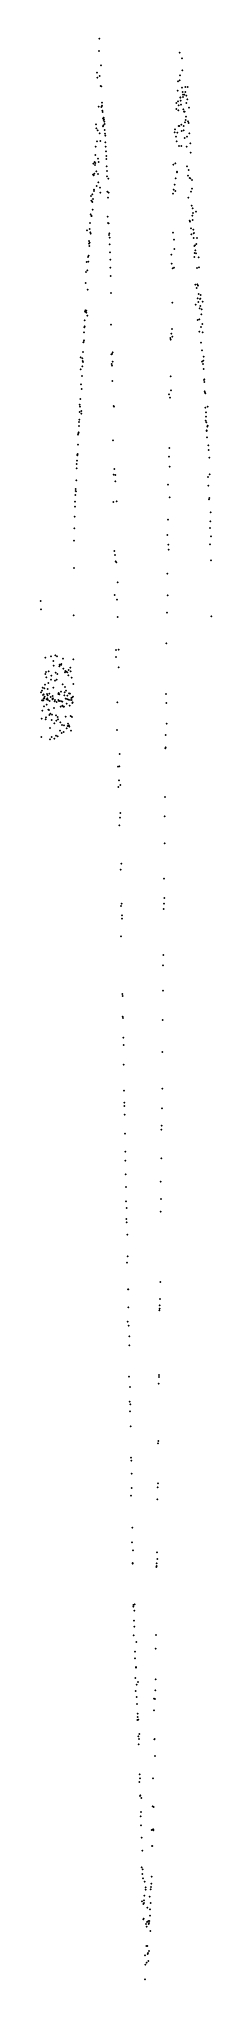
# Model space of a CAD drawing. Header units: metres. Extents: x 0 to 360, y -2697 to 1386.
import ezdxf

# ---------------------------------------------------------------- set-up
doc = ezdxf.new("R2010")
doc.units = ezdxf.units.M

msp = doc.modelspace()

# ---------------------------------------------------------------- linework, layer by layer
for p in [(123, 1361), (123.5, 1386.4), (293, 1357.5), (119, 1315.2), (124, 1307.9), (127, 1330.3), (293.5, 1309.7), (298, 1345), (298.5, 1319.7), (119.5, 1304.7), (126.5, 1287.2), (127.5, 1286.6), (288.5, 1277.4), (289, 1296.6), (292.5, 1299), (297.5, 1283.3), (299, 1274.5), (299.5, 1269), (302.5, 1268.8), (304.5, 1285.2), (305, 1274.5), (306.5, 1266.5), (309.5, 1285), (122.5, 1243.6), (128, 1242.6), (128.5, 1243.6), (129, 1251.8), (129.5, 1246), (130, 1235.5), (130.5, 1232.6), (285.5, 1251.2), (286, 1238.9), (289.5, 1255.1), (290, 1235.9), (290.5, 1246.7), (294, 1263), (294.5, 1262.8), (295, 1256.4), (295.5, 1247.6), (300, 1263.6), (300.5, 1238.2), (302, 1233.4), (303, 1232.8), (307, 1251.2), (309, 1259.2), (312.5, 1241.7), (116.5, 1206.7), (117, 1198.3), (120, 1193.8), (124.5, 1187.6), (131, 1219.2), (131.5, 1202.2), (132, 1204), (132.5, 1215.3), (133, 1220.5), (133.5, 1216.6), (134, 1212), (134.5, 1206.8), (135, 1194.2), (135.5, 1187), (282.5, 1189.8), (283, 1195.6), (288, 1188.7), (291, 1202.9), (292, 1202.8), (296, 1205.8), (297, 1192.2), (301, 1202.6), (301.5, 1193.5), (304, 1210.4), (305.5, 1215.6), (306, 1222.3), (310, 1212.5), (312, 1209.3), (313, 1187.7), (116, 1159.4), (118.5, 1170.7), (126, 1171.2), (136, 1182.3), (136.5, 1168.4), (137, 1159.2), (137.5, 1149.6), (285, 1180.7), (286.5, 1170.8), (291.5, 1160.9), (296.5, 1160.7), (303.5, 1177.4), (307.5, 1159.1), (308.5, 1180.4), (315.5, 1166.6), (316, 1147.1), (111, 1123.9), (113, 1102.5), (113.5, 1126.4), (114, 1126.9), (114.5, 1120.7), (115, 1125), (115.5, 1142.1), (117.5, 1107.7), (120.5, 1134.2), (122, 1127.1), (138, 1140.1), (138.5, 1133.7), (139, 1118), (139.5, 1108.1), (279.5, 1121.3), (283.5, 1124.3), (287, 1107), (287.5, 1105.1), (308, 1118.3), (311.5, 1110.6), (110.5, 1100.6), (111.5, 1099.2), (112, 1066), (112.5, 1068.9), (118, 1076.5), (121, 1102.1), (121.5, 1084.7), (125, 1072.9), (125.5, 1062.9), (140, 1096.9), (140.5, 1064.8), (142.5, 1091.9), (143, 1062.4), (280, 1069.1), (282, 1079.6), (284, 1066.2), (284.5, 1093), (310.5, 1098.2), (313.5, 1093.2), (315, 1092.8), (316.5, 1064.8), (318.5, 1089.3), (319, 1071.3), (106, 1055.7), (106.5, 1046), (108, 1044.3), (108.5, 1059.1), (109, 1043.2), (109.5, 1027.1), (110, 1049.6), (142, 1052.3), (279, 1060.7), (311, 1052.1), (318, 1035.3), (320.5, 1029.6), (327.5, 1022.5), (97.5, 983.6), (103.5, 986.5), (104, 998.6), (105.5, 1017.1), (107, 1013.2), (107.5, 1013.4), (141, 1012.2), (141.5, 998.6), (143.5, 998.3), (314, 1003.4), (314.5, 1001.6), (317, 987.8), (319.5, 1014.2), (320, 1005.2), (321, 1019.7), (321.5, 985.1), (101.5, 955.4), (102, 961.1), (102.5, 950.2), (103, 957.2), (104.5, 979.3), (105, 976.4), (144, 973.5), (144.5, 976.8), (145, 967.9), (145.5, 953.6), (278.5, 978.2), (280.5, 964), (281.5, 944.2), (317.5, 974.9), (322, 967.4), (322.5, 977.2), (323, 978.1), (323.5, 950.6), (325, 952), (325.5, 941), (328, 954.6), (329.5, 967), (97, 916.4), (98, 899), (99.5, 927.1), (100, 927.2), (100.5, 917.1), (101, 929.9), (146, 937.4), (146.5, 921.8), (147, 904.9), (275.5, 932.5), (276, 912.9), (278, 903.7), (281, 904.6), (324, 927.1), (324.5, 935.4), (327, 935.3), (329, 903.8), (333, 926.3), (333.5, 905.6), (95, 872.4), (95.5, 895.9), (99, 858.6), (147.5, 887.3), (326, 869.4), (328.5, 862.3), (330, 870.1), (331.5, 866.6), (148, 851.4), (277.5, 831.3), (326.5, 827), (331, 840.1), (332, 832.9), (332.5, 849.1), (335, 819.4), (335.5, 838.9), (336, 824.4), (336.5, 839.6), (337, 847.2), (339, 817.3), (341, 833.5), (92, 779.2), (92.5, 781.1), (93, 794.1), (93.5, 812.3), (94, 814.9), (94.5, 814.3), (96, 814.5), (96.5, 809.8), (98.5, 803.5), (148.5, 785.1), (330.5, 794.5), (334, 796.1), (337.5, 779.7), (338.5, 806.5), (340.5, 786.2), (90, 747.7), (90.5, 748.5), (91, 751.6), (91.5, 768.5), (273, 757.1), (273.5, 753), (275, 765.8), (276.5, 775.7), (277, 759.8), (334.5, 770.2), (338, 747.3), (341.5, 769.1), (84.5, 716.2), (87.5, 696.9), (88, 713.8), (88.5, 708.6), (89, 706.3), (89.5, 727.4), (149, 722.7), (149.5, 701.8), (150, 723.2), (150.5, 698.7), (151.5, 727), (152, 706.7), (339.5, 731.2), (340, 706.8), (342, 702.1), (342.5, 709.3), (343, 717.7), (84, 690.7), (85, 659), (87, 677.2), (151, 666.1), (274, 676.2), (343.5, 691.9), (344, 668.6), (344.5, 669.8), (345, 664.1), (82.5, 616.2), (83.5, 628.7), (86.5, 649.6), (154, 613.9), (270.5, 638.6), (272.5, 631.5), (274.5, 646.5), (345.5, 644.3), (346, 641.5), (346.5, 640.5), (351.5, 612.6), (81, 580), (81.5, 585.1), (82, 601.4), (83, 612.2), (85.5, 597.4), (86, 603.4), (154.5, 612.3), (347, 610.2), (347.5, 582.9), (348, 591), (348.5, 600.5), (349, 579.4), (352, 572.3), (78.5, 532.6), (79, 553.2), (79.5, 556.1), (80, 558.4), (80.5, 571.4), (152.5, 541.3), (349.5, 562.2), (350, 561.3), (350.5, 548.1), (351, 570), (353.5, 531.3), (76, 491.4), (76.5, 498.8), (77, 509.9), (77.5, 511.2), (78, 513), (270, 507), (271, 525.7), (354, 521.3), (355.5, 505.1), (75, 457), (75.5, 482.5), (153.5, 469.3), (155, 481), (157, 455.4), (157.5, 468.5), (272, 485.9), (352.5, 464), (356, 470), (72.5, 412.4), (73, 426.5), (73.5, 439), (74, 435.1), (74.5, 434.3), (153, 411.9), (160, 413.2), (268.5, 448.4), (271.5, 421.5), (353, 446.3), (354.5, 417.5), (355, 419.9), (71.5, 381.1), (72, 401.8), (268, 374.3), (357.5, 371.4), (358, 390), (70.5, 330.7), (71, 356.4), (266.5, 342.5), (356.5, 357.3), (358.5, 339.4), (155.5, 308.6), (156.5, 300.5), (158, 286.8), (269, 321.9), (269.5, 311.1), (357, 323), (359, 289.3), (70, 272.8), (159.5, 284.5), (267, 261.2), (156, 215.8), (160.5, 205.9), (162, 243), (267.5, 215.5), (0, 203.3), (0.5, 185.9), (69.5, 173.4), (162.5, 169.6), (266, 179.2), (359.5, 171.5), (9.5, 84.2), (22, 87), (31, 89.4), (34.5, 87.2), (47, 81.8), (158.5, 100.6), (159, 85.5), (164.5, 101), (264.5, 114.2), (10, 49.8), (11.5, 54), (12, 42.7), (17, 55.6), (22.5, 46.3), (27, 76.9), (27.5, 67.7), (31.5, 52.6), (35, 49.7), (39.5, 65.7), (40, 69.6), (43, 68.7), (43.5, 70.7), (47.5, 61.2), (51.5, 53.4), (52, 56.1), (54, 54.9), (56, 53.1), (58.5, 46.8), (59, 58.3), (62.5, 63.2), (63, 55.5), (65, 42.3), (69, 80.9), (164, 63.8), (1, 11.6), (2.5, 14.9), (4.5, 21.1), (5, 5.4), (6, 7), (8, 20), (8.5, 2.3), (9, 27.7), (13.5, 8), (14.5, 5.1), (15, 18), (16.5, 30.6), (18.5, 8.5), (21, 1.7), (21.5, 37.8), (25.5, 3.3), (26.5, 21.4), (30.5, 36), (34, 38.2), (37.5, 7.6), (38, 10.1), (39, 7.2), (42.5, 12.9), (46.5, 28.1), (50, 5.1), (50.5, 11.6), (51, 22.5), (53.5, 14.8), (56.5, 4.3), (59.5, 8.9), (62, 8.4), (67, 0.5), (68, 1.9), (68.5, 29), (264, 7.6), (3, -5.5), (3.5, -27), (4, -5.4), (5.5, -5.3), (6.5, -1.2), (7, -17.9), (7.5, -1.5), (12.5, -14.6), (13, -3.7), (14, -1.7), (15.5, -5), (16, -25.3), (17.5, -25.9), (18, -36.2), (19, -7.2), (20.5, -33.9), (24, -35.6), (24.5, -2.5), (25, -3.6), (26, -1.7), (28, -21.8), (29.5, -7.8), (30, -4.9), (32, -36.8), (33.5, -9.2), (35.5, -40.4), (37, -4.8), (38.5, -7.3), (40.5, -7), (42, -18.8), (44, -7.8), (45.5, -17.1), (46, -8.5), (48, -18.9), (49.5, -18.7), (52.5, -1.9), (53, -39.8), (54.5, -12.3), (55.5, -2.7), (58, -3.9), (61, -16.8), (61.5, -4.6), (63.5, -38.6), (64.5, -0.6), (65.5, -5.2), (66.5, -11), (67.5, -9.5), (161.5, -9.5), (265, -11.4), (2, -44), (10.5, -45.4), (11, -41.7), (19.5, -63.8), (23, -47.1), (29, -53.9), (32.5, -79.9), (33, -48.6), (36, -81.5), (36.5, -45.6), (41, -69.4), (41.5, -51.9), (44.5, -74.1), (45, -57.2), (48.5, -72.2), (49, -58.4), (55, -64.8), (57, -59.4), (57.5, -54.8), (60, -58.3), (60.5, -61.3), (64, -69.6), (66, -40.8), (161, -67.9), (263, -78.8), (265.5, -54.4), (1.5, -82.9), (20, -87.8), (23.5, -82.4), (28.5, -86.4), (166.5, -118.3), (262.5, -106.6), (263.5, -104.7), (163, -145.2), (166, -144.7), (163.5, -187.9), (165, -174), (168, -183.4), (167.5, -242.7), (262, -209), (165.5, -268.8), (167, -252.5), (261.5, -250), (261, -306.2), (168.5, -361.6), (170, -349.5), (259.5, -381.1), (169.5, -438.3), (170.5, -433.7), (259, -444.8), (260, -433.4), (260.5, -421.6), (171, -464.9), (171.5, -458.2), (169, -501.9), (258, -563.4), (258.5, -541.4), (172, -623.5), (173, -627.8), (257.5, -616.5), (172.5, -671.4), (173.5, -673.9), (257, -677.9), (174, -715.7), (174.5, -730.7), (175, -772.4), (256.5, -745.7), (175.5, -827.1), (176, -852.1), (256, -822.9), (176.5, -858.9), (177, -877.5), (255.5, -864.1), (177.5, -917.5), (254.5, -908.8), (255, -900.9), (178, -955.4), (178.5, -974.3), (254, -969.5), (179, -1003), (253, -1018.2), (179.5, -1029.5), (180, -1059.5), (253.5, -1054.7), (180.5, -1096.9), (181, -1074.1), (252.5, -1081.2), (181.5, -1104.1), (182.5, -1130.2), (183, -1175.8), (182, -1188.9), (184, -1244.6), (184.5, -1245.2), (251.5, -1265), (252, -1229.8), (185, -1283.1), (250, -1289.2), (250.5, -1278.7), (251, -1285.6), (183.5, -1313.3), (185.5, -1321.2), (186.5, -1344.1), (187, -1362.7), (186, -1429), (249.5, -1425.5), (188, -1450.1), (248.5, -1443.1), (249, -1429.3), (187.5, -1481.5), (188.5, -1501.5), (189, -1486.9), (189.5, -1533.3), (247.5, -1569.3), (248, -1564.3), (190.5, -1599.2), (191, -1605.8), (191.5, -1632.7), (192, -1663.1), (246.5, -1661.8), (247, -1653), (190, -1679.3), (246, -1687.1), (193, -1746.3), (192.5, -1777.2), (194.5, -1793.8), (193.5, -1821.1), (194, -1822.1), (243.5, -1829), (244, -1821.7), (244.5, -1827.3), (245, -1798.1), (245.5, -1812.6), (195, -1909), (195.5, -1912.6), (198, -1907.9), (196.5, -1941.8), (197, -1920.9), (197.5, -1954.9), (196, -1972.7), (201.5, -1986.7), (243, -1972.6), (198.5, -2007.2), (199, -2021.2), (200.5, -2040.8), (201, -2039.5), (242.5, -2001.3), (199.5, -2063.1), (202, -2077), (205, -2071), (242, -2065.7), (200, -2090.2), (202.5, -2103), (203, -2117.7), (239, -2106.2), (241, -2107), (241.5, -2089), (203.5, -2150.8), (204, -2137.6), (204.5, -2144.6), (205.5, -2150.3), (238.5, -2130.8), (206, -2185.8), (206.5, -2202), (207, -2190.9), (207.5, -2180.8), (239.5, -2192), (240, -2191.2), (240.5, -2226.9), (208, -2281.9), (208.5, -2265.3), (209.5, -2273.9), (236.5, -2274.2), (209, -2310.7), (210, -2309.4), (212, -2315.3), (210.5, -2353.7), (211, -2345), (236, -2333.1), (238, -2334.5), (211.5, -2373.1), (212.5, -2399), (234, -2382.6), (235, -2381.7), (237, -2383.3), (237.5, -2380.9), (214.5, -2426.3), (234.5, -2416.1), (235.5, -2416.5), (213, -2461), (214, -2475.5), (215, -2465.7), (215.5, -2484.1), (233.5, -2480.6), (217.5, -2530.5), (218.5, -2520.6), (219, -2491.6), (221, -2508.3), (221.5, -2503.4), (229.5, -2523.1), (231.5, -2507.6), (232.5, -2502.2), (233, -2495.7), (213.5, -2533), (216, -2570.4), (216.5, -2538.2), (217, -2568.9), (218, -2536.2), (224.5, -2546.1), (230, -2549.4), (230.5, -2562.6), (232, -2536.5), (222, -2580.2), (223.5, -2586.3), (224, -2576), (227, -2574.2), (227.5, -2580.5), (228, -2578.3), (229, -2574.3), (231, -2595.4), (219.5, -2646.3), (222.5, -2626.4), (225, -2626.8), (225.5, -2643.3), (226, -2641.1), (228.5, -2637), (220.5, -2666), (223, -2661.6), (226.5, -2658), (220, -2696.5)]:
    msp.add_point(p)

doc.saveas('drawing.dxf')
